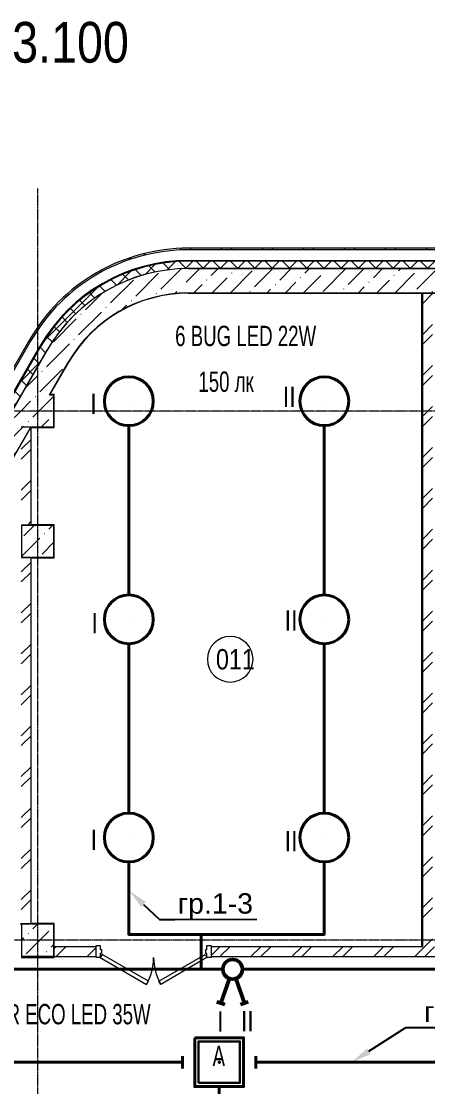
# Model space of a CAD drawing. Header units: metres. Extents: x -93142 to 227756, y -64772 to 286334.
# Drawn here: x 65863 to 70853, y -49086 to -35998 of the extents above; entities that cross this region are included whole.
import ezdxf
from ezdxf import colors
from ezdxf.entities.mleader import LeaderData, LeaderLine
from ezdxf.math import Vec2, Vec3

# ---------------------------------------------------------------- set-up
doc = ezdxf.new("R2010")
doc.units = ezdxf.units.M
for name, pattern in [('ADSK_Линия сетки', [21, 12, -3, 3, -3]), ('DASHED', [0.75, 0.5, -0.25]), ('HIDDEN2', [0.1875, 0.125, -0.0625])]:
    doc.linetypes.add(name, pattern=pattern)
for name, color, linetype, lineweight in [('A-AREA-IDEN', 7, 'Continuous', 9), ('A-DOOR', 7, 'Continuous', 5), ('A-DOOR-FRAM', 7, 'Continuous', 13), ('A-FLOR', 7, 'Continuous', 5), ('A-WALL', 7, 'Continuous', 5), ('A-WALL-PATT', 7, 'Continuous', 18), ('G-ANNO-TEXT', 7, 'Continuous', 9), ('I-WALL', 7, 'Continuous', 5), ('nadpisi', 84, 'Continuous', 13), ('S-COLS', 7, 'Continuous', 5), ('S-GRID', 7, 'Continuous', 9), ('ав осв', 1, 'HIDDEN2', 40), ('раб осв', 7, 'Continuous', 40), ('ЭЛ', 250, 'Continuous', 50), ('ЭЛ.освещ.', 150, 'Continuous', 50), ('ЭЛ.сети', 5, 'Continuous', 100)]:
    doc.layers.add(name, color=color, linetype=linetype, lineweight=lineweight)
doc.styles.add('Arial', font='ARIALN.TTF', dxfattribs={"width": 0.8, "height": 2.5})
doc.styles.add('GOST Common_I_1', font='ARIALN.TTF', dxfattribs={"height": 300})
doc.styles.add('GOST Common_I_2', font='ARIALN.TTF', dxfattribs={"height": 500})
doc.styles.add('ISOPEUR', font='ARIALN.TTF')
pattern_1 = [(45, (0, 0), (84.19025, 308.69666), [396.875, -79.375, 3.353, -76.022])]
pattern_2 = [(45, (0, 0), (-251.4472, 251.4472), []), (45, (0, 381), (-251.4472, 251.4472), [])]
pattern_3 = [(0, (0, 0), (812.8, 203.2), [33.528, -576.072, 33.528, -576.072, -3251.2]), (0, (0, 0), (812.8, 203.2), [-1219.2, 33.528, -1185.672, 33.528, -576.072, -1422.4]), (0, (0, 0), (812.8, 203.2), [-3048, 33.528, -372.872, 33.528, -982.472]), (120, (304.8, 101.6), (-582.37636, 602.30545), [33.528, -576.072, 33.528, -576.072, -3251.2]), (120, (304.8, 101.6), (-582.37636, 602.30545), [-1219.2, 33.528, -1185.672, 33.528, -576.072, -1422.4]), (120, (304.8, 101.6), (-582.37636, 602.30545), [-3048, 33.528, -372.872, 33.528, -982.472]), (240, (406.4, 508), (-230.42364, -805.50545), [33.528, -576.072, 33.528, -576.072, -3251.2]), (240, (406.4, 508), (-230.42364, -805.50545), [-1219.2, 33.528, -1185.672, 33.528, -576.072, -1422.4]), (240, (406.4, 508), (-230.42364, -805.50545), [-3048, 33.528, -372.872, 33.528, -982.472])]
pattern_4 = [(45, (0, 0), (-106.06602, 106.06602), []), (135, (0, 0), (-106.06602, -106.06602), [])]

# ---------------------------------------------------------------- blocks, each defined once
blk = doc.blocks.new('КДП АПК - КР_rvt-1-Цокольный этаж')
at = {"layer": 'A-WALL-PATT', "lineweight": 15}
h = blk.add_hatch(dxfattribs=at)
h.set_pattern_fill('FP_9', color=256, style=0, pattern_type=2)
h.set_pattern_definition(pattern_1)
h.paths.add_polyline_path([(66440, -39546), (66513, -39430), (66595, -39320), (66686, -39218), (66785, -39123), (66891, -39037), (67008, -38956), (67122, -38890), (67246, -38832), (67374, -38783), (67505, -38745), (67640, -38718), (67775, -38701), (67912, -38696), (67912, -38396), (67763, -38401), (67614, -38418), (67467, -38446), (67323, -38484), (67182, -38534), (67044, -38594), (66912, -38664), (66786, -38743), (66665, -38832), (66552, -38930), (66446, -39035), (66349, -39149), (66260, -39269), (66180, -39396), (66274, -39450)], flags=0)
h = blk.add_hatch(dxfattribs=at)
h.set_pattern_fill('FP_9', color=256, style=0, pattern_type=2)
h.set_pattern_definition(pattern_1)
h.paths.add_polyline_path([(85696, -38696), (85696, -38396), (85163, -38396), (85163, -38696), (85539, -38696)], flags=0)
h.paths.add_polyline_path([(84525, -38696), (84663, -38696), (84663, -38396), (81163, -38396), (81163, -38696), (82497, -38696)], flags=0)
h.paths.add_polyline_path([(80663, -38696), (80663, -38396), (77163, -38396), (77163, -38696), (80469, -38696)], flags=0)
h.paths.add_polyline_path([(76663, -38696), (76663, -38396), (73163, -38396), (73163, -38696), (74386, -38696)], flags=0)
h.paths.add_polyline_path([(72663, -38696), (72663, -38396), (67912, -38396), (67912, -38696), (72358, -38696)], flags=0)
h = blk.add_hatch(dxfattribs=at)
h.set_pattern_fill('FP_9', color=256, style=0, pattern_type=2)
h.set_pattern_definition(pattern_1)
h.paths.add_polyline_path([(65863, -39946), (66209, -39946), (66440, -39546), (66180, -39396)], flags=0)
h.paths.add_polyline_path([(65112, -41846), (65978, -40346), (65863, -40346), (65863, -39946), (64766, -41846)], flags=0)
at = {"layer": 'S-COLS', "lineweight": 15}
h = blk.add_hatch(dxfattribs=at)
h.set_pattern_fill('FP_9', color=256, style=0, pattern_type=2)
h.set_pattern_definition(pattern_1)
h.paths.add_polyline_path([(65978, -40346), (66263, -40346), (66263, -39946), (65863, -39946), (65863, -40346)], flags=0)
h = blk.add_hatch(dxfattribs=at)
h.set_pattern_fill('FP_9', color=256, style=0, pattern_type=2)
h.set_pattern_definition(pattern_1)
h.paths.add_polyline_path([(66263, -41946), (66263, -41546), (65863, -41546), (65863, -41946)], flags=0)
h = blk.add_hatch(dxfattribs=at)
h.set_pattern_fill('FP_9', color=256, style=0, pattern_type=2)
h.set_pattern_definition(pattern_1)
h.paths.add_polyline_path([(66263, -46846), (66263, -46446), (65863, -46446), (65863, -46846)], flags=0)
at = {"layer": 'I-WALL', "lineweight": 15}
for p, q in [((72663, -38396), (67912, -38396)), ((67912, -38696), (72663, -38696)), ((66180, -39396), (65863, -39946)), ((66209, -39946), (66440, -39546)), ((65863, -39946), (64939, -41546)), ((65112, -41846), (65978, -40346))]:
    blk.add_line(p, q, dxfattribs=at)
for radius in [2000, 1700]:
    blk.add_arc((67912, -40396), radius, 90, 150, dxfattribs=at)
at = {"layer": 'S-COLS', "lineweight": 15}
for p, q in [((66263, -39946), (66209, -39946)), ((66263, -40346), (66263, -39946)), ((65978, -40346), (66263, -40346)), ((66263, -41546), (65863, -41546)), ((65863, -41546), (65863, -41946)), ((66263, -41946), (66263, -41546)), ((65863, -41946), (66263, -41946)), ((66263, -46446), (65863, -46446)), ((65863, -46446), (65863, -46846)), ((66263, -46846), (66263, -46446)), ((65863, -46846), (66263, -46846))]:
    blk.add_line(p, q, dxfattribs=at)
blk = doc.blocks.new('Дверь-ВНУТРЕННЯЯ - ДГ 21-14-1577430-Цокольный этаж')
at = {"layer": 'A-DOOR', "lineweight": 15}
for p, q in [((-633, -42), (-655, -81)), ((-655, -81), (-88, -409)), ((-65, -370), (-633, -42)), ((65, -370), (632, -42)), ((655, -81), (88, -409)), ((632, -42), (655, -81)), ((-88, -409), (-65, -370)), ((88, -409), (65, -370))]:
    blk.add_line(p, q, dxfattribs=at)
for centre, start, end in [((-655, -81), 330, 360), ((655, -81), 180, 210)]:
    blk.add_arc(centre, 655, start, end, dxfattribs=at)
at = {"layer": 'A-DOOR-FRAM', "lineweight": 15}
for p, q in [((-705, 69), (-655, 69)), ((-705, -81), (-705, 69)), ((-655, 69), (-655, 19)), ((-655, 19), (-639, 19)), ((-639, 19), (-639, -32)), ((639, 19), (655, 19)), ((639, -32), (639, 19)), ((655, 69), (705, 69)), ((655, 19), (655, 69)), ((705, 69), (705, -81)), ((-655, -81), (-705, -81)), ((-655, -32), (-655, -81)), ((-639, -32), (-655, -32)), ((655, -32), (639, -32)), ((655, -81), (655, -32)), ((705, -81), (655, -81))]:
    blk.add_line(p, q, dxfattribs=at)
blk = doc.blocks.new('ПСС_Марка_помещения - Имя_2_5мм-224473-Цокольный этаж')
at = {"layer": 'A-AREA-IDEN'}
for start, end in [(360, 180), (180, 360)]:
    blk.add_arc((-0.07, 0.04), 3.5, start, end, dxfattribs=at)
blk = doc.blocks.new('ARS.R UNI LED')
at = {"color": 5, "lineweight": 30, "ltscale": 100}
blk.add_lwpolyline([(2913223, 2072749), (2913733, 2072749), (2913733, 2073259), (2913223, 2073259)], close=True, dxfattribs=at)
at = {"color": 0, "lineweight": 40, "ltscale": 100}
blk.add_point((2913478, 2073004), dxfattribs=at)
at = {"layer": 'ЭЛ', "color": 5, "lineweight": 40, "ltscale": 10}
blk.add_lwpolyline([(2913178, 2073304), (2913778, 2073304), (2913778, 2072704), (2913178, 2072704)], close=True, dxfattribs=at)
blk = doc.blocks.new('BUG LED')
at = {"layer": 'раб осв', "color": 0, "lineweight": 40, "ltscale": 100}
blk.add_line((62382, -35891), (62382, -35891), dxfattribs=at)
at = {"layer": 'раб осв', "color": 5}
blk.add_circle((62382, -35891), 300, dxfattribs=at)
blk = doc.blocks.new('выкл. 2 клав. скрыт.')
at = {"layer": 'ЭЛ.освещ.', "color": 0, "ltscale": 100}
for p, q in [((2902361, 2044099), (2902327, 2044197)), ((2902039, 2044042), (2902344, 2044148)), ((2902039, 2043963), (2902344, 2043857)), ((2902361, 2043907), (2902327, 2043809))]:
    blk.add_line(p, q, dxfattribs=at)
blk.add_circle((2901926, 2044002), 120, dxfattribs=at)

msp = doc.modelspace()

# ---------------------------------------------------------------- hatches: boundary and pattern name
at = {"layer": 'A-WALL-PATT', "lineweight": 5}
h = msp.add_hatch(dxfattribs=at)
h.set_pattern_fill('FP_1', color=256, style=0, pattern_type=2)
h.set_pattern_definition(pattern_2)
h.paths.add_polyline_path([(65981.01, -39920.6443), (66069.7342, -39779.4406), (66168.7625, -39645.262), (66277.541, -39518.8591), (66395.4615, -39400.9386), (66521.8644, -39292.1601), (66656.0429, -39193.1318), (66797.2467, -39104.4077), (66944.6859, -39026.4837), (67107.5117, -38956.3053), (67254.9426, -38904.717), (67416.025, -38861.5551), (67579.8824, -38830.5516), (67745.5986, -38811.8798), (67912.2467, -38805.6443), (67912.2467, -38785.6443), (67744.104, -38791.9358), (67576.9016, -38810.775), (67411.5746, -38842.0565), (67249.0475, -38885.6055), (67090.2294, -38941.1784), (66936.0083, -39008.4644), (66781.1175, -39090.9384), (66644.7765, -39176.6071), (66509.3946, -39276.5235), (66381.858, -39386.2776), (66262.88, -39505.2556), (66153.1258, -39632.7922), (66053.2094, -39768.1742), (65963.6895, -39910.6443)], flags=0)
h = msp.add_hatch(dxfattribs=at)
h.set_pattern_fill('FP_1', color=256, style=0, pattern_type=2)
h.set_pattern_definition(pattern_2)
h.paths.add_polyline_path([(85162.6532, -38935.6443), (85182.6532, -38935.6443), (85182.6532, -38805.6443), (85695.5434, -38805.6443), (85695.5434, -38785.6443), (85162.6532, -38785.6443), (85162.6532, -38805.6443)], flags=0)
h.paths.add_polyline_path([(84642.6532, -38935.6443), (84662.6532, -38935.6443), (84662.6532, -38785.6443), (81162.6532, -38785.6443), (81162.6532, -38935.6443), (81182.6532, -38935.6443), (81182.6532, -38805.6443), (84642.6532, -38805.6443)], flags=0)
h.paths.add_polyline_path([(80642.6532, -38935.6443), (80662.6532, -38935.6443), (80662.6532, -38785.6443), (77162.6532, -38785.6443), (77162.6532, -38935.6443), (77182.6532, -38935.6443), (77182.6532, -38805.6443), (80642.6532, -38805.6443)], flags=0)
h.paths.add_polyline_path([(76642.6532, -38935.6443), (76662.6532, -38935.6443), (76662.6532, -38785.6443), (73162.6532, -38785.6443), (73162.6532, -38935.6443), (73182.6532, -38935.6443), (73182.6532, -38805.6443), (76642.6532, -38805.6443)], flags=0)
h.paths.add_polyline_path([(72662.6532, -38935.6443), (72662.6532, -38785.6443), (67912.2467, -38785.6443), (67912.2467, -38805.6443), (72642.6532, -38805.6443), (72642.6532, -38935.6443)], flags=0)
at = {"layer": 'A-WALL-PATT', "lineweight": 5, "true_color": 0x787878}
h = msp.add_hatch(dxfattribs=at)
h.set_pattern_fill('FP_4', color=8, style=0, pattern_type=2)
h.set_pattern_definition(pattern_4)
h.paths.add_polyline_path([(66180.1959, -40035.6443), (66259.7691, -39909.0042), (66348.5837, -39788.6647), (66446.1429, -39675.2988), (66551.9012, -39569.5406), (66665.2671, -39471.9813), (66785.6066, -39383.1668), (66912.2467, -39303.5935), (67044.4792, -39233.7066), (67181.5646, -39173.8968), (67322.7363, -39124.4987), (67467.2048, -39085.7885), (67614.1621, -39057.9827), (67762.7865, -39041.2367), (67912.2467, -39035.6443), (67912.2467, -38945.6443), (67756.0608, -38951.4884), (67600.7483, -38968.9879), (67447.1779, -38998.045), (67288.0942, -39041.3364), (67148.6839, -39090.1182), (67005.4297, -39152.6194), (66867.2467, -39225.6512), (66734.9078, -39308.8053), (66609.153, -39401.6165), (66490.6857, -39503.5659), (66380.1683, -39614.0833), (66274.1409, -39738.0761), (66185.4076, -39858.3054), (66102.2536, -39990.6443)], flags=0)
h = msp.add_hatch(dxfattribs=at)
h.set_pattern_fill('FP_4', color=8, style=0, pattern_type=2)
h.set_pattern_definition(pattern_4)
h.paths.add_polyline_path([(85539.2534, -39035.6443), (85695.5434, -39035.6443), (85695.5434, -38945.6443), (85162.6532, -38945.6443), (85162.6532, -39035.6443)], flags=0)
h.paths.add_polyline_path([(84662.6532, -39035.6443), (84662.6532, -38945.6443), (81162.6532, -38945.6443), (81162.6532, -39035.6443), (84525.3001, -39035.6443)], flags=0)
h.paths.add_polyline_path([(80662.6532, -39035.6443), (80662.6532, -38945.6443), (77162.6532, -38945.6443), (77162.6532, -39035.6443), (80469.4869, -39035.6443)], flags=0)
h.paths.add_polyline_path([(76662.6532, -39035.6443), (76662.6532, -38945.6443), (73162.6532, -38945.6443), (73162.6532, -39035.6443), (74385.7672, -39035.6443)], flags=0)
h.paths.add_polyline_path([(72662.6532, -39035.6443), (72662.6532, -38945.6443), (67912.2467, -38945.6443), (67912.2467, -39035.6443), (72357.8606, -39035.6443)], flags=0)
at = {"layer": 'A-WALL-PATT', "lineweight": 5}
h = msp.add_hatch(dxfattribs=at)
h.set_pattern_fill('FP_2', color=256, style=0, pattern_type=2)
h.set_pattern_definition(pattern_3)
h.paths.add_polyline_path([(66442.6016, -40187.1443), (66515.6431, -40071.6384), (66597.7421, -39962.3845), (66688.3661, -39860.0911), (66786.9275, -39765.4216), (66892.7871, -39678.9899), (67005.2582, -39601.3567), (67123.6114, -39533.0254), (67247.0793, -39474.4392), (67374.8611, -39425.978), (67506.128, -39387.956), (67640.0287, -39360.62), (67775.6949, -39344.1472), (67912.2467, -39338.6443), (67912.2467, -39335.6443), (67775.4535, -39341.1569), (67639.5475, -39357.6589), (67505.41, -39385.0432), (67373.9111, -39423.1324), (67245.9034, -39471.6793), (67122.2173, -39530.3691), (67003.6548, -39598.8212), (66890.9848, -39676.5916), (66784.9382, -39763.176), (66686.2025, -39858.0129), (66595.4182, -39960.4872), (66513.1741, -40069.9342), (66440.0035, -40185.6443)], flags=0)
h = msp.add_hatch(dxfattribs=at)
h.set_pattern_fill('FP_2', color=256, style=0, pattern_type=2)
h.set_pattern_definition(pattern_3)
h.paths.add_polyline_path([(70777.6532, -39338.6443), (70777.6532, -39335.6443), (67912.2467, -39335.6443), (67912.2467, -39338.6443), (70329.954, -39338.6443)], flags=0)
h = msp.add_hatch(dxfattribs=at)
h.set_pattern_fill('FP_2', color=256, style=0, pattern_type=2)
h.set_pattern_definition(pattern_3)
h.paths.add_polyline_path([(70777.6532, -47350.6443), (70780.6532, -47350.6443), (70780.6532, -39335.6443), (70777.6532, -39335.6443), (70777.6532, -46028.875)], flags=0)
h = msp.add_hatch(dxfattribs=at)
h.set_pattern_fill('FP_2', color=256, style=0, pattern_type=2)
h.set_pattern_definition(pattern_3)
h.paths.add_polyline_path([(70780.6532, -47353.6443), (70792.6532, -47353.6443), (70792.6532, -39335.6443), (70780.6532, -39335.6443), (70780.6532, -47350.6443)], flags=0)
h = msp.add_hatch(dxfattribs=at)
h.set_pattern_fill('FP_1', color=256, style=0, pattern_type=2)
h.set_pattern_definition(pattern_2)
h.paths.add_polyline_path([(70912.6532, -47365.6443), (70912.6532, -39335.6443), (70792.6532, -39335.6443), (70792.6532, -47365.6443)], flags=0)
h = msp.add_hatch(dxfattribs=at)
h.set_pattern_fill('FP_1', color=256, style=0, pattern_type=2)
h.set_pattern_definition(pattern_2)
h.paths.add_polyline_path([(64794.5552, -41935.6443), (64817.6492, -41935.6443), (65981.01, -39920.6443), (65963.6895, -39910.6443), (64881.3373, -41785.3332)], flags=0)
at = {"layer": 'A-WALL-PATT', "lineweight": 5, "true_color": 0x787878}
h = msp.add_hatch(dxfattribs=at)
h.set_pattern_fill('FP_4', color=8, style=0, pattern_type=2)
h.set_pattern_definition(pattern_4)
h.paths.add_polyline_path([(64938.8927, -42185.6443), (66180.1959, -40035.6443), (66102.2536, -39990.6443), (64834.9697, -42185.6443)], flags=0)
at = {"layer": 'A-WALL-PATT', "lineweight": 5}
h = msp.add_hatch(dxfattribs=at)
h.set_pattern_fill('FP_1', color=256, style=0, pattern_type=2)
h.set_pattern_definition(pattern_2)
h.paths.add_polyline_path([(65862.6532, -42185.6443), (65982.6532, -42185.6443), (65982.6532, -40985.6443), (65862.6532, -40985.6443), (65862.6532, -41785.3332)], flags=0)
h = msp.add_hatch(dxfattribs=at)
h.set_pattern_fill('FP_1', color=256, style=0, pattern_type=2)
h.set_pattern_definition(pattern_2)
h.paths.add_polyline_path([(65982.6532, -47085.6443), (65982.6532, -42585.6443), (65862.6532, -42585.6443), (65862.6532, -47085.6443)], flags=0)
h = msp.add_hatch(dxfattribs=at)
h.set_pattern_fill('FP_2', color=256, style=0, pattern_type=2)
h.set_pattern_definition(pattern_3)
h.paths.add_polyline_path([(66265.6532, -47350.6443), (66265.6532, -47085.6443), (66262.6532, -47085.6443), (66262.6532, -47350.6443)], flags=0)
h = msp.add_hatch(dxfattribs=at)
h.set_pattern_fill('FP_1', color=256, style=0, pattern_type=2)
h.set_pattern_definition(pattern_2)
h.paths.add_polyline_path([(71862.6532, -47485.6443), (71862.6532, -47365.6443), (68192.6532, -47365.6443), (68192.6532, -47485.6443), (70329.954, -47485.6443)], flags=0)
h.paths.add_polyline_path([(66262.6532, -47485.6443), (66782.6532, -47485.6443), (66782.6532, -47365.6443), (66262.6532, -47365.6443)], flags=0)

# ---------------------------------------------------------------- linework, layer by layer
at = {"layer": 'A-FLOR'}
for p, q in [((65982.6532, -40985.6443), (65997.6532, -40985.6443)), ((65982.6532, -42585.6443), (65997.6532, -42585.6443)), ((65997.6532, -47085.6443), (65982.6532, -47085.6443)), ((66262.6532, -47365.6443), (66262.6532, -47350.6443))]:
    msp.add_line(p, q, dxfattribs=at)
at = {"layer": 'A-WALL'}
for p, q in [((72642.6532, -38805.6443), (67912.2467, -38805.6443)), ((70780.6532, -39335.6443), (70780.6532, -47353.6443)), ((70792.6532, -47365.6443), (70792.6532, -39335.6443)), ((65981.01, -39920.6443), (64806.1022, -41955.6443)), ((65982.6532, -42185.6443), (65982.6532, -40985.6443)), ((65982.6532, -47085.6443), (65982.6532, -42585.6443)), ((66782.6532, -47365.6443), (66262.6532, -47365.6443)), ((70792.6532, -47365.6443), (68192.6532, -47365.6443)), ((66262.6532, -47485.6443), (66782.6532, -47485.6443)), ((68192.6532, -47485.6443), (71862.6532, -47485.6443))]:
    msp.add_line(p, q, dxfattribs=at)
at = {"layer": 'A-WALL', "lineweight": 18}
for p, q in [((76547.6532, -39335.6443), (67912.2467, -39335.6443)), ((67912.2467, -39338.6443), (70777.6532, -39338.6443)), ((70777.6532, -39338.6443), (70777.6532, -47350.6443)), ((66440.0035, -40185.6443), (66209.0634, -40585.6443)), ((66214.2595, -40582.6443), (66442.6016, -40187.1443)), ((66209.0634, -40585.6443), (66262.6532, -40585.6443)), ((66265.6532, -40582.6443), (66214.2595, -40582.6443)), ((66262.6532, -40585.6443), (66262.6532, -40985.6443)), ((66265.6532, -40988.6443), (66265.6532, -40582.6443)), ((65982.6532, -40985.6443), (65862.6532, -40985.6443)), ((66262.6532, -40985.6443), (65997.6532, -40985.6443)), ((65997.6532, -40988.6443), (66265.6532, -40988.6443)), ((65862.6532, -42185.6443), (66262.6532, -42185.6443)), ((66265.6532, -42182.6443), (65997.6532, -42182.6443)), ((66262.6532, -42185.6443), (66262.6532, -42585.6443)), ((66265.6532, -42588.6443), (66265.6532, -42182.6443)), ((65982.6532, -42585.6443), (65862.6532, -42585.6443)), ((66262.6532, -42585.6443), (65997.6532, -42585.6443)), ((65997.6532, -42588.6443), (66265.6532, -42588.6443)), ((65847.6532, -47085.6443), (65982.6532, -47085.6443)), ((66265.6532, -47082.6443), (65997.6532, -47082.6443)), ((65997.6532, -47085.6443), (66262.6532, -47085.6443)), ((66262.6532, -47085.6443), (66262.6532, -47350.6443)), ((66265.6532, -47350.6443), (66265.6532, -47082.6443)), ((66262.6532, -47365.6443), (66262.6532, -47500.6443)), ((66262.6532, -47485.6443), (65862.6532, -47485.6443)), ((65862.6532, -47500.6443), (66262.6532, -47500.6443))]:
    msp.add_line(p, q, dxfattribs=at)
at = {"layer": 'A-WALL'}
msp.add_arc((67912.2467, -41035.6443), 2230, 90, 149.9999991, dxfattribs=at)
at = {"layer": 'A-WALL', "lineweight": 18}
for radius in [1700, 1697]:
    msp.add_arc((67912.2467, -41035.6443), radius, 90, 149.9999991, dxfattribs=at)
at = {"layer": 'I-WALL', "lineweight": 18}
for p, q in [((72662.6532, -38785.6443), (67912.2467, -38785.6443)), ((67912.2467, -38935.6443), (72662.6532, -38935.6443)), ((72662.6532, -38945.6443), (67912.2467, -38945.6443)), ((67912.2467, -39035.6443), (72662.6532, -39035.6443)), ((65963.6895, -39910.6443), (64794.5552, -41935.6443)), ((64938.8927, -42185.6443), (66180.1959, -40035.6443)), ((64967.7602, -41935.6443), (66093.5933, -39985.6443)), ((66102.2536, -39990.6443), (64979.3073, -41935.6443))]:
    msp.add_line(p, q, dxfattribs=at)
for radius in [2250, 2100, 2090, 2000]:
    msp.add_arc((67912.2467, -41035.6443), radius, 90, 149.9999991, dxfattribs=at)
at = {"layer": 'S-GRID', "linetype": 'ADSK_Линия сетки'}
for p, q in [((66062.6532, -38050.2658), (66062.6532, -63954.6071)), ((94527.9128, -40785.6443), (29247.2594, -40785.6443)), ((94527.9128, -47285.6443), (28964.2024, -47285.6443))]:
    msp.add_line(p, q, dxfattribs=at)
at = {"layer": 'ав осв', "linetype": 'DASHED', "lineweight": 40, "ltscale": 500}
msp.add_lwpolyline([(38372.6532, -49085.6443), (38372.6532, -49235.6443), (53332.6459, -49235.6443), (53332.6459, -49085.6495), (53332.6459, -49235.6443), (68292.6459, -49235.6443), (68292.6459, -49085.6495), (68292.6459, -49235.6443), (83252.635, -49235.6443), (83252.635, -49085.6573)], dxfattribs=at)
at = {"layer": 'раб осв'}
for points in [[(67182.6532, -43045.6443), (67182.6532, -40965.6443)], [(69582.6532, -40965.6443), (69582.6532, -43045.6443)], [(67182.6532, -43645.6443), (67182.6532, -45725.6443)], [(69582.6532, -45725.6443), (69582.6532, -43645.6443)], [(68336.9016, -47642.915), (68222.6532, -47642.915), (68072.6532, -47642.915), (68072.6532, -47365.6443), (68072.6532, -47215.6443), (67182.6532, -47215.6443), (67182.6532, -46325.6443)], [(68072.6532, -47215.6443), (69582.6532, -47215.6443), (69582.6532, -46325.6443)], [(64137.6532, -47642.915), (68072.6532, -47642.915)], [(68576.9016, -47642.915), (75057.6532, -47642.915)], [(64852.6459, -48785.6495), (67842.6459, -48785.6495)], [(67842.6459, -48710.6495), (67842.6459, -48860.6495)], [(68742.6459, -48710.6495), (68742.6459, -48860.6495)], [(68742.6459, -48785.6495), (71732.6423, -48785.6521)]]:
    msp.add_lwpolyline(points, dxfattribs=at)

# ---------------------------------------------------------------- block references
at = {"lineweight": 5}
msp.add_blockref('КДП АПК - КР_rvt-1-Цокольный этаж', (0, -640), dxfattribs=at)
at = {"layer": 'A-AREA-IDEN', "xscale": 80, "yscale": 80, "zscale": 80}
msp.add_blockref('ПСС_Марка_помещения - Имя_2_5мм-224473-Цокольный этаж', (68433.5039, -43838.1691), dxfattribs=at)
at = {"layer": 'A-DOOR'}
msp.add_blockref('Дверь-ВНУТРЕННЯЯ - ДГ 21-14-1577430-Цокольный этаж', (67487.6532, -47419.2943), dxfattribs=at)
at = {"layer": 'раб осв'}
for p in [(4800.9457, -4774.1904), (7200.9457, -4774.1904), (4800.9457, -7454.1904), (7200.9457, -7454.1904), (4800.9457, -10134.1904), (7200.9457, -10134.1904)]:
    msp.add_blockref('BUG LED', p, dxfattribs=at)
at = {"layer": 'раб осв', "color": 0, "lineweight": 40, "ltscale": 100, "xscale": -1, "rotation": 90}
msp.add_blockref('выкл. 2 клав. скрыт.', (2112459.3084, 2854283.1816), dxfattribs=at)
at = {"layer": 'раб осв', "color": 0, "lineweight": 40, "ltscale": 100}
msp.add_blockref('ARS.R UNI LED', (-2845185.0592, -2121789.1986), dxfattribs=at)

# ---------------------------------------------------------------- texts
at = {"layer": 'A-AREA-IDEN', "insert": (68252.6075, -43709.7091), "char_height": 250, "width": 519.4935, "attachment_point": 1, "style": 'GOST Common_I_1'}
msp.add_mtext('011', dxfattribs=at)
at = {"layer": 'G-ANNO-TEXT', "insert": (57028.6561, -36005.4928), "char_height": 500, "width": 10347.059468, "attachment_point": 1, "style": 'GOST Common_I_2'}
msp.add_mtext('План цокольного этажа на отм. -3.100', dxfattribs=at)
at = {"layer": 'nadpisi', "color": 7, "char_height": 250, "style": 'Arial'}
for s, insert, width, attachment_point in [('6 BUG LED 22W', (69483.0667, -39738.2028), 2573.758347, 3), ('150 лк', (68036.8541, -40299.9494), 1402.065175, 1), ('{\\W1;II}', (69073.3383, -40485.9697), 1402.065175, 1), ('{\\W1;I}', (66710.3036, -40572.6022), 1402.065175, 1), ('{\\W1;I}', (66724.4111, -43266.017), 1402.065175, 1), ('{\\W1;II}', (69096.3845, -43235.086), 1402.065175, 1), ('{\\W1;I}', (66712.8573, -45928.7325), 1402.065175, 1), ('{\\W1;II}', (69096.4726, -45943.6975), 1402.065175, 1), ('12 PRS/R ECO LED 35W', (66139.3438, -48196.0132), 4381.630306, 5), ('{\\W1;I}', (68265.7813, -48161.4442), 1402.065175, 1), ('{\\W1;II}', (68558.3444, -48156.4141), 1402.065175, 1), ('{\\C1;А}', (68287.1881, -48708.3851), 226.187696, 5)]:
    msp.add_mtext(s, dxfattribs=dict(at, insert=insert, width=width, attachment_point=attachment_point))

# ---------------------------------------------------------------- next in the draw order: leaders
at = {"layer": 'ЭЛ.сети', "color": 0, "lineweight": 5}
ml = msp.add_multileader_mtext('Standard', dxfattribs=at)
ml.set_content('{\\fArial|b0|i0|c204|p34;гр.1-3}', style='ISOPEUR')
ml.set_leader_properties()
ml.build(insert=Vec2(0, 0))
ml.multileader.update_dxf_attribs({"text_left_attachment_type": 6, "text_right_attachment_type": 6, "dogleg_length": 100, "arrow_head_size": 250})
ctx = ml.context
ctx.base_point, ctx.char_height, ctx.arrow_head_size, ctx.landing_gap_size, ctx.plane_origin, ctx.plane_x_axis, ctx.plane_y_axis = Vec3(67747.0741, -47030.2722), 250, 250, 37.4122, Vec3(4159.4997, -4138.6912), Vec3(0.999998436, 0.0017686035), Vec3(-0.0017686035, 0.999998436)
ctx.left_attachment, ctx.right_attachment = 6, 6
notes = []
notes.append((ctx, [(0, (1, 1, 0), (67560.0136, -47030.603), (0.999998436, 0.0017686035), 187.0608, [(0, [(67182.6532, -46674.7583)], 0, [])])]))
ctx.mtext.insert, ctx.mtext.text_direction, ctx.mtext.rotation, ctx.mtext.line_spacing_factor, ctx.mtext.flow_direction = Vec3(67783.9213, -46710.8), Vec3(0.999998436, 0.0017686035), 0.0017686044, 0.8, 5
ctx.mtext.has_bg_fill, ctx.mtext.bg_color, ctx.mtext.bg_scale_factor, ctx.mtext.bg_transparency, ctx.mtext.use_window_bg_color = 1, -1073741824, 1, 0, 1
ml = msp.add_multileader_mtext('Standard', dxfattribs=at)
ml.set_content('{\\fArial|b0|i0|c204|p34;гр.1-10}', style='ISOPEUR')
ml.set_leader_properties()
ml.build(insert=Vec2(0, 0))
ml.multileader.update_dxf_attribs({"text_left_attachment_type": 6, "text_right_attachment_type": 6, "dogleg_length": 100, "arrow_head_size": 250})
ctx = ml.context
ctx.base_point, ctx.char_height, ctx.arrow_head_size, ctx.landing_gap_size, ctx.plane_origin, ctx.plane_x_axis, ctx.plane_y_axis = Vec3(70771.8064, -48359.2508), 250, 250, 37.4122, Vec3(7600.0855, -5370.6348), Vec3(0.999998436, 0.0017686035), Vec3(-0.0017686035, 0.999998436)
ctx.left_attachment, ctx.right_attachment = 6, 6
notes.append((ctx, [(0, (1, 1, 0), (70584.7459, -48359.5816), (0.999998436, 0.0017686035), 187.0608, [(0, [(69919.5359, -48785.6505)], 0, [])])]))
ctx.mtext.insert, ctx.mtext.text_direction, ctx.mtext.rotation, ctx.mtext.line_spacing_factor, ctx.mtext.flow_direction = Vec3(70808.6536, -48039.7785), Vec3(0.999998436, 0.0017686035), 0.0017686044, 0.8, 5
ctx.mtext.has_bg_fill, ctx.mtext.bg_color, ctx.mtext.bg_scale_factor, ctx.mtext.bg_transparency, ctx.mtext.use_window_bg_color = 1, -1073741824, 1, 0, 1
for ctx, leaders in notes:
    for number, flags, end, landing, length, lines in leaders:
        leader = LeaderData()
        leader.index, (leader.has_last_leader_line, leader.has_dogleg_vector, leader.attachment_direction) = number, flags
        leader.last_leader_point, leader.dogleg_vector, leader.dogleg_length = Vec3(end), Vec3(landing), length
        for number, points, colour, breaks in lines:
            line = LeaderLine()
            line.index, line.vertices, line.color, line.breaks = number, Vec3.list(points), colors.encode_raw_color(colour), breaks
            leader.lines.append(line)
        ctx.leaders.append(leader)

doc.saveas('drawing.dxf')
